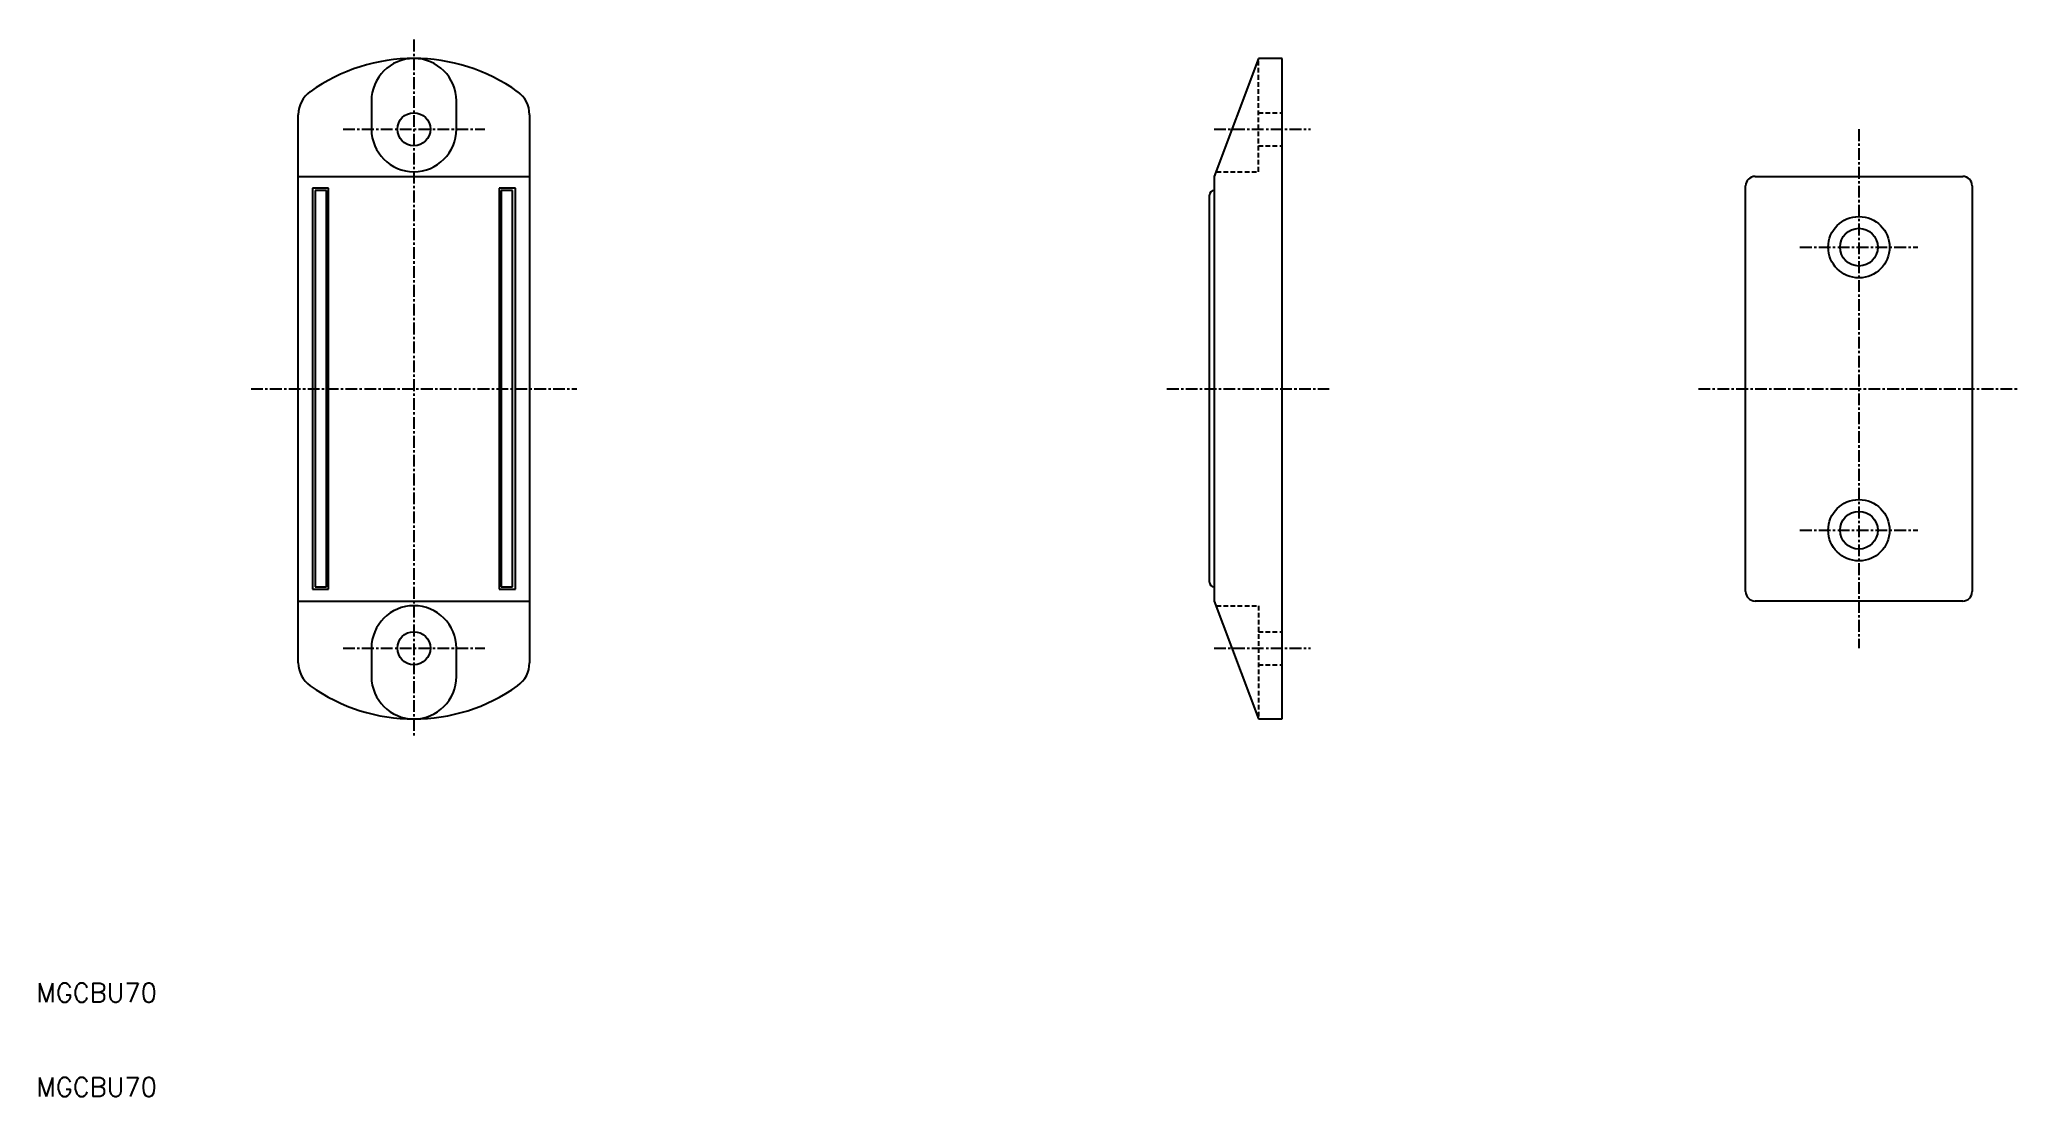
# Model space of a CAD drawing. Extents: x 10 to 220, y 10 to 122.
import ezdxf

# ---------------------------------------------------------------- set-up
doc = ezdxf.new("R2010")
doc.units = 0
doc.linetypes.add('CENTER', pattern=[2, 1.25, -0.25, 0.25, -0.25])
doc.linetypes.add('DASHED', pattern=[0.75, 0.5, -0.25])
doc.layers.get('0').update_dxf_attribs({"linetype": 'CONTINUOUS'})
doc.layers.add('CENTER', color=1, linetype='CENTER')
doc.styles.get("Standard").update_dxf_attribs({"font": 'txt.shx'})

msp = doc.modelspace()

# ---------------------------------------------------------------- linework, layer by layer
at = {"color": 7, "linetype": 'CONTINUOUS'}
for p, q in [((139.48, 120), (134.78, 107.5)), ((141.98, 120), (139.48, 120)), ((141.98, 50), (141.98, 120)), ((45.5, 115.5), (45.5, 112.5)), ((54.5, 112.5), (54.5, 115.5)), ((37.75, 55.96), (37.75, 114.04)), ((62.25, 114.04), (62.25, 55.96)), ((37.75, 107.5), (62.25, 107.5)), ((134.78, 107.5), (134.78, 62.5)), ((192.1, 107.5), (214.1, 107.5)), ((40.95, 106.25), (39.25, 106.25)), ((39.25, 106.25), (39.25, 63.75)), ((40.75, 106), (39.55, 106)), ((39.55, 106), (39.55, 64)), ((40.75, 64), (40.75, 106)), ((40.95, 63.75), (40.95, 106.25)), ((60.75, 106.25), (59.05, 106.25)), ((59.05, 106.25), (59.05, 63.75)), ((60.45, 106), (59.25, 106)), ((59.25, 106), (59.25, 64)), ((60.45, 64), (60.45, 106)), ((60.75, 63.75), (60.75, 106.25)), ((134.28, 64.5), (134.28, 105.5)), ((191.1, 63.5), (191.1, 106.5)), ((215.1, 106.5), (215.1, 63.5)), ((39.25, 63.75), (40.95, 63.75)), ((39.55, 64), (40.75, 64)), ((59.05, 63.75), (60.75, 63.75)), ((59.25, 64), (60.45, 64)), ((37.75, 62.5), (62.25, 62.5)), ((134.78, 62.5), (139.48, 50)), ((214.1, 62.5), (192.1, 62.5)), ((45.5, 57.5), (45.5, 54.5)), ((54.5, 54.5), (54.5, 57.5)), ((139.48, 50), (141.98, 50))]:
    msp.add_line(p, q, dxfattribs=at)
at = {"color": 3, "linetype": 'DASHED'}
for p, q in [((139.48, 108), (139.48, 120)), ((139.48, 114.25), (141.98, 114.25)), ((139.48, 110.75), (141.98, 110.75)), ((135.02, 108), (139.48, 108)), ((135.02, 62), (139.48, 62)), ((139.48, 62), (139.48, 50)), ((139.48, 59.25), (141.98, 59.25)), ((139.48, 55.75), (141.98, 55.75))]:
    msp.add_line(p, q, dxfattribs=at)
at = {"color": 7, "linetype": 'CONTINUOUS'}
for centre, radius in [((50, 112.5), 1.75), ((203.1, 100), 3.25), ((203.1, 100), 2), ((203.1, 70), 3.25), ((203.1, 70), 2), ((50, 57.5), 1.75)]:
    msp.add_circle(centre, radius, dxfattribs=at)
for centre, radius, start, end in [((50, 101.08), 18.92, 54.4862, 125.5138), ((50, 115.5), 4.5, 0, 180), ((40.75, 114.04), 3, 125.5138, 180), ((59.25, 114.04), 3, 0, 54.4862), ((50, 112.5), 4.5, 180, 0), ((192.1, 106.5), 1, 90, 180), ((214.1, 106.5), 1, 0, 90), ((134.78, 105.5), 0.5, 90, 180), ((134.78, 64.5), 0.5, 180, 270), ((192.1, 63.5), 1, 180, 270), ((214.1, 63.5), 1, 270, 0), ((50, 57.5), 4.5, 0, 180), ((40.75, 55.96), 3, 180, 234.4862), ((59.25, 55.96), 3, 305.5138, 0), ((50, 68.92), 18.92, 234.4862, 305.5138), ((50, 54.5), 4.5, 180, 0)]:
    msp.add_arc(centre, radius, start, end, dxfattribs=at)
at = {"layer": 'CENTER', "color": 1, "linetype": 'CENTER'}
for p, q in [((50, 122), (50, 48)), ((42.5, 112.5), (57.5, 112.5)), ((134.78, 112.5), (144.98, 112.5)), ((203.1, 112.5), (203.1, 57.5)), ((196.85, 100), (209.35, 100)), ((32.75, 85), (67.25, 85)), ((129.78, 85), (146.98, 85)), ((186.1, 85), (220.1, 85)), ((196.85, 70), (209.35, 70)), ((42.5, 57.5), (57.5, 57.5)), ((134.78, 57.5), (144.98, 57.5))]:
    msp.add_line(p, q, dxfattribs=at)

# ---------------------------------------------------------------- texts
at = {"color": 7, "linetype": 'CONTINUOUS'}
for p in [(10, 20), (10, 10)]:
    msp.add_text('MGCBU70', height=2, dxfattribs=at).set_placement(p)

doc.saveas('drawing.dxf')
